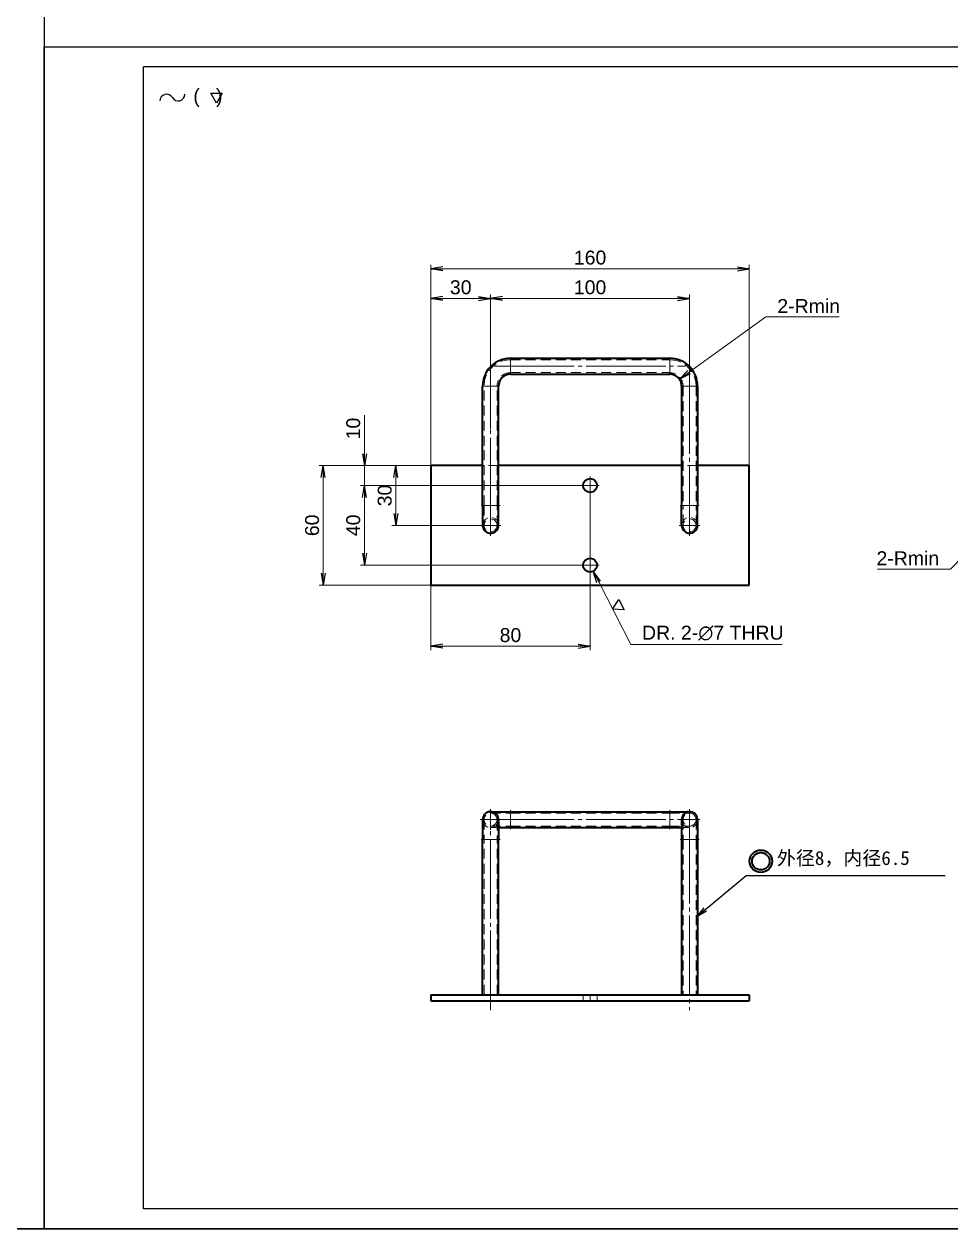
# Model space of a CAD drawing. Header units: millimetres. Extents: x -1727 to 307751, y -105919 to 6637.
# Drawn here: x 6684 to 7150, y -8118 to -7512 of the extents above; entities that cross this region are included whole.
import ezdxf

# ---------------------------------------------------------------- set-up
doc = ezdxf.new("R2010")
doc.units = ezdxf.units.MM
doc.linetypes.add('CENTER-HOKUTO', pattern=[23, 20, -1, 1, -1])
doc.linetypes.add('HIDDEN-HOKUTO', pattern=[3.8, 2.5, -1.3])
doc.layers.add('A3', color=7, linetype='Continuous', plot=False)
for name, color, linetype in [('AM_7', 2, 'CENTER-HOKUTO'), ('AM_HID', 1, 'HIDDEN-HOKUTO'), ('AM_VIS', 7, 'Continuous'), ('TITLE_FRAME', 7, 'Continuous'), ('WORD_DIM', 253, 'Continuous')]:
    doc.layers.add(name, color=color, linetype=linetype)
doc.styles.get("Standard").update_dxf_attribs({"font": 'arial.ttf'})
doc.dimstyles.new('1-2', dxfattribs={"dimscale": 2, "dimtxt": 3.5, "dimasz": 3, "dimexe": 1, "dimexo": 0, "dimgap": 1, "dimtad": 3, "dimdsep": 46, "dimtxsty": 'Standard', "dimblk1": 'OPEN', "dimblk2": 'OPEN', "dimsah": 1, "dimcen": 0, "dimclrd": 256, "dimclre": 256, "dimclrt": 3, "dimadec": 0, "dimazin": 0, "dimtfac": 1, "dimtmove": 0, "dimatfit": 3, "dimldrblk": 'OPEN', "dimfxl": 0, "dimtolj": 1, "dimtzin": 0, "dimarcsym": 0})
doc.dimstyles.new('STANDARD 1-2', dxfattribs={"dimscale": 2, "dimtxt": 3.5, "dimasz": 3, "dimexe": 1, "dimexo": 0, "dimgap": 1, "dimtad": 3, "dimdsep": 46, "dimtxsty": 'Standard', "dimblk1": 'OPEN', "dimblk2": 'OPEN', "dimsah": 1, "dimcen": 0, "dimclrd": 256, "dimclre": 256, "dimclrt": 3, "dimazin": 2, "dimtfac": 1, "dimtmove": 0, "dimatfit": 3, "dimldrblk": 'OPEN', "dimfxl": 0, "dimtolj": 1, "dimtzin": 0, "dimlwd": 13, "dimlwe": 13, "dimarcsym": 0})
doc.dimstyles.new('STANDARD 1-2$3', dxfattribs={"dimscale": 2, "dimtxt": 3.5, "dimasz": 3, "dimexe": 1, "dimexo": 0, "dimgap": 1, "dimtad": 3, "dimtoh": 1, "dimdsep": 46, "dimtxsty": 'Standard', "dimblk1": 'OPEN', "dimblk2": 'OPEN', "dimsah": 1, "dimcen": 0, "dimclrd": 256, "dimclre": 256, "dimclrt": 3, "dimazin": 2, "dimtfac": 1, "dimtmove": 0, "dimatfit": 3, "dimldrblk": 'OPEN', "dimfxl": 0, "dimtolj": 1, "dimtzin": 0, "dimlwd": 13, "dimlwe": 13, "dimarcsym": 0})
doc.dimstyles.new('STANDARD 1-2$4', dxfattribs={"dimscale": 2, "dimtxt": 3.5, "dimasz": 3, "dimexe": 1, "dimexo": 0, "dimgap": 1, "dimtad": 3, "dimtoh": 1, "dimdsep": 46, "dimtxsty": 'Standard', "dimblk1": 'OPEN', "dimblk2": 'OPEN', "dimsah": 1, "dimcen": 0, "dimclrd": 256, "dimclre": 256, "dimclrt": 3, "dimazin": 2, "dimtfac": 1, "dimtmove": 0, "dimatfit": 3, "dimldrblk": 'OPEN', "dimfxl": 0, "dimtolj": 1, "dimtzin": 0, "dimlwd": 13, "dimlwe": 13, "dimarcsym": 0})

# ---------------------------------------------------------------- blocks, each defined once
blk = doc.blocks.new('_OPEN')
at = {"color": 0}
for p, q in [((-1, 0.17), (0, 0)), ((-1, -0.17), (0, 0)), ((0, 0), (-1, 0))]:
    blk.add_line(p, q, dxfattribs=at)
blk = doc.blocks.new('*D239')
at = {"layer": 'DEFPOINTS', "color": 0, "linetype": 'Continuous', "ltscale": 5, "transparency": 16777216}
for p in [(7048.45, -7635.44), (6888.45, -7734.43), (7048.45, -7734.43)]:
    blk.add_point(p, dxfattribs=at)
at = {"layer": 'WORD_DIM', "linetype": 'Continuous', "lineweight": 13, "ltscale": 5, "transparency": 16777216}
for p, q in [((6888.45, -7734.43), (6888.45, -7633.44)), ((6894.45, -7635.44), (7042.45, -7635.44)), ((7048.45, -7734.43), (7048.45, -7633.44))]:
    blk.add_line(p, q, dxfattribs=at)
at = {"layer": 'WORD_DIM', "linetype": 'Continuous', "lineweight": 13, "ltscale": 5, "transparency": 16777216, "xscale": 6, "yscale": 6, "zscale": 6, "rotation": 180}
blk.add_blockref('_OPEN', (6888.45, -7635.44), dxfattribs=at)
at = {"layer": 'WORD_DIM', "linetype": 'Continuous', "lineweight": 13, "ltscale": 5, "transparency": 16777216, "xscale": 6, "yscale": 6, "zscale": 6}
blk.add_blockref('_OPEN', (7048.45, -7635.44), dxfattribs=at)
at = {"layer": 'WORD_DIM', "color": 3, "linetype": 'Continuous', "ltscale": 5, "transparency": 16777216, "insert": (6968.45, -7629.87), "char_height": 7, "attachment_point": 5}
blk.add_mtext('\\A1;160', dxfattribs=at)
blk = doc.blocks.new('*D240')
at = {"layer": 'DEFPOINTS', "color": 0, "linetype": 'Continuous', "ltscale": 5, "transparency": 16777216}
for p in [(6918.45, -7650.38), (6918.45, -7715.86), (6888.45, -7734.43)]:
    blk.add_point(p, dxfattribs=at)
at = {"layer": 'WORD_DIM', "linetype": 'Continuous', "lineweight": 13, "ltscale": 5, "transparency": 16777216}
for p, q in [((6888.45, -7734.43), (6888.45, -7648.38)), ((6918.45, -7715.86), (6918.45, -7648.38)), ((6894.45, -7650.38), (6912.45, -7650.38))]:
    blk.add_line(p, q, dxfattribs=at)
at = {"layer": 'WORD_DIM', "linetype": 'Continuous', "lineweight": 13, "ltscale": 5, "transparency": 16777216, "xscale": 6, "yscale": 6, "zscale": 6, "rotation": 180}
blk.add_blockref('_OPEN', (6888.45, -7650.38), dxfattribs=at)
at = {"layer": 'WORD_DIM', "linetype": 'Continuous', "lineweight": 13, "ltscale": 5, "transparency": 16777216, "xscale": 6, "yscale": 6, "zscale": 6}
blk.add_blockref('_OPEN', (6918.45, -7650.38), dxfattribs=at)
at = {"layer": 'WORD_DIM', "color": 3, "linetype": 'Continuous', "ltscale": 5, "transparency": 16777216, "insert": (6903.45, -7644.8), "char_height": 7, "attachment_point": 5}
blk.add_mtext('\\A1;30', dxfattribs=at)
blk = doc.blocks.new('*D241')
at = {"layer": 'DEFPOINTS', "color": 0, "linetype": 'Continuous', "ltscale": 5, "transparency": 16777216}
for p in [(7018.45, -7650.38), (6918.45, -7702.89), (7018.45, -7712.35)]:
    blk.add_point(p, dxfattribs=at)
at = {"layer": 'WORD_DIM', "linetype": 'Continuous', "lineweight": 13, "ltscale": 5, "transparency": 16777216}
for p, q in [((6918.45, -7702.89), (6918.45, -7648.38)), ((7018.45, -7712.35), (7018.45, -7648.38)), ((6924.45, -7650.38), (7012.45, -7650.38))]:
    blk.add_line(p, q, dxfattribs=at)
at = {"layer": 'WORD_DIM', "linetype": 'Continuous', "lineweight": 13, "ltscale": 5, "transparency": 16777216, "xscale": 6, "yscale": 6, "zscale": 6, "rotation": 180}
blk.add_blockref('_OPEN', (6918.45, -7650.38), dxfattribs=at)
at = {"layer": 'WORD_DIM', "linetype": 'Continuous', "lineweight": 13, "ltscale": 5, "transparency": 16777216, "xscale": 6, "yscale": 6, "zscale": 6}
blk.add_blockref('_OPEN', (7018.45, -7650.38), dxfattribs=at)
at = {"layer": 'WORD_DIM', "color": 3, "linetype": 'Continuous', "ltscale": 5, "transparency": 16777216, "insert": (6968.45, -7644.81), "char_height": 7, "attachment_point": 5}
blk.add_mtext('\\A1;100', dxfattribs=at)
blk = doc.blocks.new('*D242')
at = {"layer": 'DEFPOINTS', "color": 0, "linetype": 'Continuous', "ltscale": 5, "transparency": 16777216}
for p in [(6968.45, -7744.43), (6888.45, -7794.43), (6968.45, -7825.21)]:
    blk.add_point(p, dxfattribs=at)
at = {"layer": 'WORD_DIM', "linetype": 'Continuous', "lineweight": 13, "ltscale": 5, "transparency": 16777216}
for p, q in [((6968.45, -7744.43), (6968.45, -7827.21)), ((6888.45, -7794.43), (6888.45, -7827.21)), ((6894.45, -7825.21), (6962.45, -7825.21))]:
    blk.add_line(p, q, dxfattribs=at)
at = {"layer": 'WORD_DIM', "linetype": 'Continuous', "lineweight": 13, "ltscale": 5, "transparency": 16777216, "xscale": 6, "yscale": 6, "zscale": 6, "rotation": 180}
blk.add_blockref('_OPEN', (6888.45, -7825.21), dxfattribs=at)
at = {"layer": 'WORD_DIM', "linetype": 'Continuous', "lineweight": 13, "ltscale": 5, "transparency": 16777216, "xscale": 6, "yscale": 6, "zscale": 6}
blk.add_blockref('_OPEN', (6968.45, -7825.21), dxfattribs=at)
at = {"layer": 'WORD_DIM', "color": 3, "linetype": 'Continuous', "ltscale": 5, "transparency": 16777216, "insert": (6928.45, -7819.64), "char_height": 7, "attachment_point": 5}
blk.add_mtext('\\A1;80', dxfattribs=at)
blk = doc.blocks.new('*D243')
at = {"layer": 'DEFPOINTS', "color": 0, "linetype": 'Continuous', "ltscale": 5, "transparency": 16777216}
for p in [(6834.37, -7734.43), (6888.45, -7734.43), (6888.45, -7794.43)]:
    blk.add_point(p, dxfattribs=at)
at = {"layer": 'WORD_DIM', "linetype": 'Continuous', "lineweight": 13, "ltscale": 5, "transparency": 16777216}
for p, q in [((6888.45, -7734.43), (6832.37, -7734.43)), ((6834.37, -7788.43), (6834.37, -7740.43)), ((6888.45, -7794.43), (6832.37, -7794.43))]:
    blk.add_line(p, q, dxfattribs=at)
at = {"layer": 'WORD_DIM', "linetype": 'Continuous', "lineweight": 13, "ltscale": 5, "transparency": 16777216, "xscale": 6, "yscale": 6, "zscale": 6}
for p, rotation in [((6834.37, -7734.43), 90), ((6834.37, -7794.43), 270)]:
    blk.add_blockref('_OPEN', p, dxfattribs=dict(at, rotation=rotation))
at = {"layer": 'WORD_DIM', "color": 3, "linetype": 'Continuous', "ltscale": 5, "transparency": 16777216, "insert": (6828.79, -7764.43), "char_height": 7, "attachment_point": 5, "rotation": 90}
blk.add_mtext('\\A1;60', dxfattribs=at)
blk = doc.blocks.new('*D244')
at = {"layer": 'DEFPOINTS', "color": 0, "linetype": 'Continuous', "ltscale": 5, "transparency": 16777216}
for p in [(6855.04, -7734.43), (6894.93, -7734.43), (6968.45, -7744.43)]:
    blk.add_point(p, dxfattribs=at)
at = {"layer": 'WORD_DIM', "linetype": 'Continuous', "lineweight": 13, "ltscale": 5, "transparency": 16777216}
for p, q in [((6855.04, -7728.43), (6855.04, -7709.08)), ((6894.93, -7734.43), (6853.04, -7734.43)), ((6855.04, -7744.43), (6855.04, -7734.43)), ((6968.45, -7744.43), (6853.04, -7744.43)), ((6855.04, -7750.43), (6855.04, -7756.43))]:
    blk.add_line(p, q, dxfattribs=at)
at = {"layer": 'WORD_DIM', "linetype": 'Continuous', "lineweight": 13, "ltscale": 5, "transparency": 16777216, "xscale": 6, "yscale": 6, "zscale": 6}
for p, rotation in [((6855.04, -7734.43), 270), ((6855.04, -7744.43), 90)]:
    blk.add_blockref('_OPEN', p, dxfattribs=dict(at, rotation=rotation))
at = {"layer": 'WORD_DIM', "color": 3, "linetype": 'Continuous', "ltscale": 5, "transparency": 16777216, "insert": (6849.47, -7715.76), "char_height": 7, "attachment_point": 5, "rotation": 90}
blk.add_mtext('\\A1;10', dxfattribs=at)
blk = doc.blocks.new('*D245')
at = {"layer": 'DEFPOINTS', "color": 0, "linetype": 'Continuous', "ltscale": 5, "transparency": 16777216}
for p in [(6855.04, -7744.43), (6968.45, -7744.43), (6968.45, -7784.43)]:
    blk.add_point(p, dxfattribs=at)
at = {"layer": 'WORD_DIM', "linetype": 'Continuous', "lineweight": 13, "ltscale": 5, "transparency": 16777216}
for p, q in [((6968.45, -7744.43), (6853.04, -7744.43)), ((6855.04, -7778.43), (6855.04, -7750.43)), ((6968.45, -7784.43), (6853.04, -7784.43))]:
    blk.add_line(p, q, dxfattribs=at)
at = {"layer": 'WORD_DIM', "linetype": 'Continuous', "lineweight": 13, "ltscale": 5, "transparency": 16777216, "xscale": 6, "yscale": 6, "zscale": 6}
for p, rotation in [((6855.04, -7744.43), 90), ((6855.04, -7784.43), 270)]:
    blk.add_blockref('_OPEN', p, dxfattribs=dict(at, rotation=rotation))
at = {"layer": 'WORD_DIM', "color": 3, "linetype": 'Continuous', "ltscale": 5, "transparency": 16777216, "insert": (6849.47, -7764.43), "char_height": 7, "attachment_point": 5, "rotation": 90}
blk.add_mtext('\\A1;40', dxfattribs=at)
blk = doc.blocks.new('*D246')
at = {"layer": 'DEFPOINTS', "color": 0, "linetype": 'Continuous', "ltscale": 5, "transparency": 16777216}
for p in [(6870.85, -7734.43), (6894.93, -7734.43), (6918.45, -7764.43)]:
    blk.add_point(p, dxfattribs=at)
at = {"layer": 'WORD_DIM', "linetype": 'Continuous', "lineweight": 13, "ltscale": 5, "transparency": 16777216}
for p, q in [((6894.93, -7734.43), (6868.85, -7734.43)), ((6870.85, -7758.43), (6870.85, -7740.43)), ((6918.45, -7764.43), (6868.85, -7764.43))]:
    blk.add_line(p, q, dxfattribs=at)
at = {"layer": 'WORD_DIM', "linetype": 'Continuous', "lineweight": 13, "ltscale": 5, "transparency": 16777216, "xscale": 6, "yscale": 6, "zscale": 6}
for p, rotation in [((6870.85, -7734.43), 90), ((6870.85, -7764.43), 270)]:
    blk.add_blockref('_OPEN', p, dxfattribs=dict(at, rotation=rotation))
at = {"layer": 'WORD_DIM', "color": 3, "linetype": 'Continuous', "ltscale": 5, "transparency": 16777216, "insert": (6865.28, -7749.43), "char_height": 7, "attachment_point": 5, "rotation": 90}
blk.add_mtext('\\A1;30', dxfattribs=at)
blk = doc.blocks.new('*D247')
at = {"layer": 'DEFPOINTS', "color": 0, "linetype": 'Continuous', "ltscale": 5, "transparency": 16777216}
for p in [(6966.85, -7781.31), (6970.04, -7787.54)]:
    blk.add_point(p, dxfattribs=at)
at = {"layer": 'WORD_DIM', "linetype": 'Continuous', "lineweight": 13, "ltscale": 5, "transparency": 16777216}
for p, q in [((6988.93, -7824.37), (6972.78, -7792.88)), ((7064.94, -7824.37), (6988.93, -7824.37))]:
    blk.add_line(p, q, dxfattribs=at)
at = {"layer": 'WORD_DIM', "linetype": 'Continuous', "lineweight": 13, "ltscale": 5, "transparency": 16777216, "xscale": 6, "yscale": 6, "zscale": 6, "rotation": 117.146560165181}
blk.add_blockref('_OPEN', (6970.04, -7787.54), dxfattribs=at)
at = {"layer": 'WORD_DIM', "color": 3, "linetype": 'Continuous', "ltscale": 5, "transparency": 16777216, "insert": (7030.13, -7818.6), "char_height": 7, "attachment_point": 5}
blk.add_mtext('\\A1;DR. 2-∅7 THRU', dxfattribs=at)
blk = doc.blocks.new('shiage1')
at = {"layer": 'WORD_DIM', "color": 3, "linetype": 'Continuous'}
for p, q in [((0, 0), (-1.44, 2.5)), ((-1.44, 2.5), (1.44, 2.5)), ((1.44, 2.5), (0, 0))]:
    blk.add_line(p, q, dxfattribs=at)
blk = doc.blocks.new('*D251')
at = {"layer": 'DEFPOINTS', "color": 0, "linetype": 'Continuous', "ltscale": 5, "transparency": 16777216}
for p in [(7180.47, -7754.43), (7176.3, -7758.75)]:
    blk.add_point(p, dxfattribs=at)
at = {"layer": 'WORD_DIM', "linetype": 'Continuous', "lineweight": 13, "ltscale": 5, "transparency": 16777216}
for p, q in [((7180.47, -7754.43), (7176.3, -7758.75)), ((7149.61, -7786.49), (7172.14, -7763.07)), ((7112.83, -7786.49), (7149.61, -7786.49))]:
    blk.add_line(p, q, dxfattribs=at)
at = {"layer": 'WORD_DIM', "linetype": 'Continuous', "lineweight": 13, "ltscale": 5, "transparency": 16777216, "xscale": 6, "yscale": 6, "zscale": 6, "rotation": 46.09893884909399}
blk.add_blockref('_OPEN', (7176.3, -7758.75), dxfattribs=at)
at = {"layer": 'WORD_DIM', "color": 3, "linetype": 'Continuous', "ltscale": 5, "transparency": 16777216, "insert": (7128.11, -7780.97), "char_height": 7, "attachment_point": 5}
blk.add_mtext('\\A1;2-Rmin', dxfattribs=at)
blk = doc.blocks.new('*D253')
at = {"layer": 'DEFPOINTS', "color": 0, "linetype": 'Continuous', "ltscale": 5, "transparency": 16777216}
for p in [(7013.32, -7690.93), (7008.45, -7694.43)]:
    blk.add_point(p, dxfattribs=at)
at = {"layer": 'WORD_DIM', "linetype": 'Continuous', "lineweight": 13, "ltscale": 5, "transparency": 16777216}
for p, q in [((7056.8, -7659.7), (7018.19, -7687.43)), ((7093.58, -7659.7), (7056.8, -7659.7))]:
    blk.add_line(p, q, dxfattribs=at)
at = {"layer": 'WORD_DIM', "linetype": 'Continuous', "lineweight": 13, "ltscale": 5, "transparency": 16777216, "xscale": 6, "yscale": 6, "zscale": 6, "rotation": 215.6874483057993}
blk.add_blockref('_OPEN', (7013.32, -7690.93), dxfattribs=at)
at = {"layer": 'WORD_DIM', "color": 3, "linetype": 'Continuous', "ltscale": 5, "transparency": 16777216, "insert": (7078.3, -7654.19), "char_height": 7, "attachment_point": 5}
blk.add_mtext('\\A1;2-Rmin', dxfattribs=at)
blk = doc.blocks.new('shiage0')
at = {"layer": 'WORD_DIM', "color": 3, "linetype": 'Continuous'}
for centre, start, end in [((1.69, 0), 30, 180), ((4.61, 1.69), 210, 0)]:
    blk.add_arc(centre, 1.69, start, end, dxfattribs=at)
blk = doc.blocks.new('12')
at = {"layer": 'TITLE_FRAME', "color": 3, "linetype": 'Continuous'}
blk.add_lwpolyline([(20.46, 3.03), (19.01, 5.53), (21.9, 5.53)], close=True, dxfattribs=at)
blk.add_blockref('shiage0', (6.23, 3.56), dxfattribs=at)
blk.add_text('(   )', height=3.5, dxfattribs=at).set_placement((14.64, 3.08))

msp = doc.modelspace()

# ---------------------------------------------------------------- linework, layer by layer
msp.add_line((538.05434, -8118.07641), (39955.55791, -8118.07641))
at = {"layer": 'A3', "linetype": 'Continuous'}
for points in [[(5506.05394, -7277.98265), (6694.05394, -7277.98265), (6694.05394, -8117.98265), (5506.05394, -8117.98265)], [(6694.05394, -7523.98265), (7534.05394, -7523.98265), (7534.05394, -8117.98265), (6694.05394, -8117.98265)]]:
    msp.add_lwpolyline(points, close=True, dxfattribs=at)
at = {"layer": 'AM_7', "lineweight": 13, "ltscale": 2}
for p, q in [((6920.44767, -7684.42746), (7016.44767, -7684.42746)), ((6918.44767, -7760.42746), (6918.44767, -7688.42746)), ((7018.44767, -7688.4274), (7018.44767, -7760.42801)), ((6972.99747, -7744.42746), (6963.89786, -7744.42746)), ((6968.44767, -7739.87748), (6968.44767, -7748.97745)), ((6913.64786, -7754.42746), (6923.24747, -7754.42746)), ((7023.24796, -7754.42746), (7013.64689, -7754.42746)), ((6918.44767, -7759.22745), (6918.44767, -7769.62748)), ((7018.44767, -7759.22745), (7018.44767, -7769.62748)), ((6923.64786, -7764.42746), (6913.24747, -7764.42746)), ((7023.64786, -7764.42746), (7013.24747, -7764.42746)), ((6968.44767, -7779.87748), (6968.44767, -7788.97745)), ((6972.99747, -7784.42746), (6963.89786, -7784.42746)), ((6918.44767, -7907.15748), (6918.44767, -7917.55744)), ((6928.44767, -7917.15748), (6928.44767, -7907.55744)), ((7008.44767, -7917.15748), (7008.44767, -7907.55744)), ((7018.44767, -7907.15748), (7018.44767, -7917.55744)), ((6923.64786, -7912.35749), (6913.24747, -7912.35749)), ((6918.44767, -8008.15748), (6918.44767, -7914.55744)), ((6920.44767, -7912.35749), (7016.44767, -7912.35749)), ((7023.64786, -7912.35749), (7013.24747, -7912.35749)), ((7018.44767, -7914.55744), (7018.44767, -8008.15803)), ((6913.64738, -7922.35749), (6923.24992, -7922.35749)), ((7023.24747, -7922.35749), (7013.64738, -7922.35749)), ((6968.44767, -8000.05744), (6968.44767, -8003.65803))]:
    msp.add_line(p, q, dxfattribs=at)
at = {"layer": 'AM_HID', "lineweight": 13, "ltscale": 2}
for p, q in [((6928.44767, -7680.42746), (6928.44767, -7684.42746)), ((6928.44767, -7681.17746), (6928.44767, -7684.42746)), ((6928.44767, -7681.17746), (6928.44767, -7684.42746)), ((6928.44767, -7681.17746), (7008.44767, -7681.17746)), ((6928.44767, -7684.42746), (6928.44767, -7688.42746)), ((6928.44767, -7684.42746), (6928.44767, -7687.67746)), ((6928.44767, -7684.42746), (6928.44767, -7687.67746)), ((7008.44767, -7684.42746), (7008.44767, -7680.42746)), ((7008.44767, -7684.42746), (7008.44767, -7681.17746)), ((7008.44767, -7684.42746), (7008.44767, -7681.17746)), ((7008.44767, -7688.42746), (7008.44767, -7684.42746)), ((7008.44767, -7687.67746), (7008.44767, -7684.42746)), ((7008.44767, -7687.67746), (7008.44767, -7684.42746)), ((6928.44767, -7687.67746), (7008.44767, -7687.67746)), ((6914.44767, -7694.42746), (6918.44767, -7694.42746)), ((6918.44767, -7694.42746), (6915.19767, -7694.42746)), ((6918.44767, -7694.42746), (6915.19767, -7694.42746)), ((6915.19767, -7724.42746), (6915.19767, -7694.42746)), ((6918.44767, -7694.42746), (6922.44767, -7694.42746)), ((6921.69767, -7694.42746), (6918.44767, -7694.42746)), ((6921.69767, -7694.42746), (6918.44767, -7694.42746)), ((6921.69767, -7724.42746), (6921.69767, -7694.42746)), ((7018.44767, -7694.42746), (7014.44767, -7694.42746)), ((7015.19767, -7694.42746), (7018.44767, -7694.42746)), ((7015.19767, -7694.42746), (7018.44767, -7694.42746)), ((7015.19767, -7694.42746), (7015.19767, -7724.42746)), ((7022.44767, -7694.42746), (7018.44767, -7694.42746)), ((7018.44767, -7694.42746), (7021.69767, -7694.42746)), ((7018.44767, -7694.42746), (7021.69767, -7694.42746)), ((7021.69767, -7694.42746), (7021.69767, -7724.42746)), ((6915.19767, -7754.42746), (6915.19767, -7724.42746)), ((6921.69767, -7754.42746), (6921.69767, -7724.42746)), ((7015.19767, -7724.42746), (7015.19767, -7754.42746)), ((7021.69767, -7724.42746), (7021.69767, -7754.42746)), ((6922.44767, -7734.42746), (6914.44767, -7734.42746)), ((7022.44767, -7734.42746), (7014.44767, -7734.42746)), ((6921.69767, -7764.42466), (6921.69767, -7754.42746)), ((7021.69767, -7764.42466), (7021.69767, -7754.42746)), ((6921.68986, -7764.20566), (6921.69767, -7764.42466)), ((7021.68986, -7764.20566), (7021.69767, -7764.42466)), ((6918.44767, -7909.10749), (6928.44767, -7909.10749)), ((6928.44767, -7908.35749), (6928.44767, -7912.35749)), ((6928.44767, -7909.10749), (6928.44767, -7912.35749)), ((6928.44767, -7909.10749), (6928.44767, -7912.35749)), ((6928.44767, -7909.10749), (7008.44767, -7909.10749)), ((7008.44767, -7912.35749), (7008.44767, -7908.35749)), ((7008.44767, -7912.35749), (7008.44767, -7909.10749)), ((7008.44767, -7912.35749), (7008.44767, -7909.10749)), ((7008.44767, -7909.10749), (7018.44767, -7909.10749)), ((6914.44865, -7912.44648), (6914.44767, -7912.35456)), ((6915.19767, -7912.37006), (6915.19767, -7922.35749)), ((6928.44767, -7912.35749), (6928.44767, -7916.35749)), ((6928.44767, -7912.35749), (6928.44767, -7915.60749)), ((6928.44767, -7912.35749), (6928.44767, -7915.60749)), ((7008.44767, -7916.35749), (7008.44767, -7912.35749)), ((7008.44767, -7915.60749), (7008.44767, -7912.35749)), ((7008.44767, -7915.60749), (7008.44767, -7912.35749)), ((7015.20499, -7912.57929), (7015.19767, -7912.3603)), ((7015.19767, -7912.3603), (7015.19767, -7922.35749)), ((7021.69767, -7912.35749), (7021.69669, -7912.4333)), ((7021.69767, -7912.35749), (7021.69767, -7922.35749)), ((7022.44767, -7912.35749), (7022.44669, -7912.45454)), ((6918.44767, -7915.60749), (6928.44767, -7915.60749)), ((6918.44767, -7916.35749), (6922.44767, -7916.35749)), ((6928.44767, -7915.60749), (7008.44767, -7915.60749)), ((7008.44767, -7915.60749), (7018.44767, -7915.60749)), ((7014.44767, -7916.35749), (7018.44767, -7916.35749)), ((6915.19767, -8000.35749), (6915.19767, -7922.35749)), ((6921.69767, -8000.35749), (6921.69767, -7922.35749)), ((7015.19767, -7922.35749), (7015.19767, -8000.35749)), ((7021.69767, -7922.35749), (7021.69767, -8000.35749)), ((6918.44767, -8000.35749), (6914.44767, -8000.35749)), ((6922.44767, -8000.35749), (6918.44767, -8000.35749)), ((6964.94767, -8000.35749), (6964.94767, -8003.35749)), ((6964.94767, -8000.35749), (6964.94767, -8003.35749)), ((6971.94767, -8000.35749), (6971.94767, -8003.35749)), ((6971.94767, -8000.35749), (6971.94767, -8003.35749)), ((7014.44767, -8000.35749), (7018.44767, -8000.35749)), ((7018.44767, -8000.35749), (7022.44767, -8000.35749))]:
    msp.add_line(p, q, dxfattribs=at)
for points in [[(6915.19767, -7754.42746), (6915.19767, -7764.26859), (6915.20499, -7764.64926)], [(7015.20499, -7764.64926), (7015.19767, -7764.02237), (7015.19767, -7754.42746)], [(6921.69132, -7912.15314), (6921.69767, -7912.76252), (6921.69767, -7922.35749)]]:
    msp.add_lwpolyline(points, dxfattribs=at)
for centre in [(6918.44767, -7764.42746), (7018.44767, -7764.42746), (6918.44767, -7912.35749), (7018.44767, -7912.35749)]:
    msp.add_circle(centre, 3.25, dxfattribs=at)
for centre, radius, start, end in [((6928.44767, -7694.42746), 13.25, 90.0000025, 180.00000501), ((7008.44767, -7694.42746), 13.25, 0, 90.0000025), ((6928.44767, -7694.42746), 6.75, 90.0000025, 180.00000501), ((7008.44767, -7694.42746), 6.75, 0, 90.0000025), ((6918.44767, -7764.42746), 4, 3.91304355, 183.91303769), ((7018.44767, -7764.42746), 4, 3.91304355, 183.91303769), ((6918.39201, -7764.43045), 4.05559, 0.0017832, 3.90180063), ((7018.39201, -7764.43045), 4.05559, 0.0017832, 3.90180063), ((6918.44767, -7912.35749), 4, 181.27457659, 3.60445048), ((7018.50333, -7912.35444), 4.05559, 180.0017845, 183.9017952), ((7018.44767, -7912.35749), 4, 183.91303769, 3.91304355), ((7018.44767, -7912.35749), 3.25, 356.0869573, 359.99999837), ((7018.44767, -7912.35749), 3.25, 0.00000065, 3.91304184), ((7018.44767, -7912.35749), 4, 356.0869573, 359.99999846)]:
    msp.add_arc(centre, radius, start, end, dxfattribs=at)
at = {"layer": 'AM_VIS', "linetype": 'Continuous'}
for p, q in [((7524.05394, -7533.98265), (6744.05394, -7533.98265)), ((6744.05394, -8107.98265), (6744.05394, -7533.98265)), ((7524.05394, -8107.98265), (6744.05394, -8107.98265))]:
    msp.add_line(p, q, dxfattribs=at)
at = {"layer": 'AM_VIS', "color": 7, "lineweight": 13, "ltscale": 2}
for p, q in [((6928.44767, -7680.42746), (6928.44767, -7684.42746)), ((6928.44767, -7684.42746), (6928.44767, -7688.42746)), ((7008.44767, -7684.42746), (7008.44767, -7680.42746)), ((7008.44767, -7688.42746), (7008.44767, -7684.42746)), ((6914.44767, -7694.42746), (6918.44767, -7694.42746)), ((6918.44767, -7694.42746), (6922.44767, -7694.42746)), ((7018.44767, -7694.42746), (7014.44767, -7694.42746)), ((7022.44767, -7694.42746), (7018.44767, -7694.42746)), ((6928.44767, -7908.35749), (6928.44767, -7912.35749)), ((7008.44767, -7912.35749), (7008.44767, -7908.35749)), ((6928.44767, -7912.35749), (6928.44767, -7916.35749)), ((7008.44767, -7916.35749), (7008.44767, -7912.35749))]:
    msp.add_line(p, q, dxfattribs=at)
at = {"layer": 'AM_VIS', "color": 7, "lineweight": 35, "ltscale": 2}
for p, q in [((6928.44767, -7680.42746), (7008.44767, -7680.42746)), ((6928.44767, -7688.42746), (7008.44767, -7688.42746)), ((6914.44767, -7724.42746), (6914.44767, -7694.42746)), ((6922.44767, -7724.42746), (6922.44767, -7694.42746)), ((7014.44767, -7694.42746), (7014.44767, -7724.42746)), ((7022.44767, -7694.42746), (7022.44767, -7724.42746)), ((6914.44767, -7754.42746), (6914.44767, -7724.42746)), ((6922.44767, -7754.42746), (6922.44767, -7724.42746)), ((7014.44767, -7724.42746), (7014.44767, -7754.42746)), ((7022.44767, -7724.42746), (7022.44767, -7754.42746)), ((6888.44767, -7734.42746), (6888.44767, -7794.42746)), ((6914.44767, -7734.42746), (6888.44767, -7734.42746)), ((7014.44767, -7734.42746), (6922.44767, -7734.42746)), ((7048.44767, -7734.42746), (7022.44767, -7734.42746)), ((7048.44767, -7794.42746), (7048.44767, -7734.42746)), ((6922.44767, -7764.43033), (6922.44767, -7754.42746)), ((7022.44767, -7764.43033), (7022.44767, -7754.42746)), ((6888.44767, -7794.42746), (7048.44767, -7794.42746)), ((6918.44767, -7908.35749), (6928.44767, -7908.35749)), ((6928.44767, -7908.35749), (7008.44767, -7908.35749)), ((7008.44767, -7908.35749), (7018.44767, -7908.35749)), ((6914.44767, -7912.35456), (6914.44767, -7922.35749)), ((7014.44767, -7912.35456), (7014.44767, -7922.35749)), ((7022.44767, -7912.35749), (7022.44767, -7922.35749)), ((6922.44767, -7916.35749), (6928.44767, -7916.35749)), ((6928.44767, -7916.35749), (7008.44767, -7916.35749)), ((7008.44767, -7916.35749), (7014.44767, -7916.35749)), ((6914.44767, -8000.35749), (6914.44767, -7922.35749)), ((6922.44767, -8000.35749), (6922.44767, -7922.35749)), ((7014.44767, -7922.35749), (7014.44767, -8000.35749)), ((7022.44767, -7922.35749), (7022.44767, -8000.35749)), ((6888.44767, -8000.35749), (7048.44767, -8000.35749)), ((6888.44767, -8000.35749), (6888.44767, -8003.35749)), ((6888.44767, -8003.35749), (7048.44767, -8003.35749)), ((7048.44767, -8000.35749), (7048.44767, -8003.35749))]:
    msp.add_line(p, q, dxfattribs=at)
for points in [[(6914.44767, -7754.42746), (6914.44767, -7764.37125), (6914.45695, -7764.70041)], [(7014.45695, -7764.70041), (7014.44767, -7763.91568), (7014.44767, -7754.42746)], [(6922.43986, -7912.10602), (6922.44767, -7912.86921), (6922.44767, -7922.35749)]]:
    msp.add_lwpolyline(points, dxfattribs=at)
for centre in [(6968.44767, -7744.42746), (6968.44767, -7784.42746)]:
    msp.add_circle(centre, 3.5, dxfattribs=at)
at = {"layer": 'AM_VIS', "color": 7, "lineweight": 35}
for radius in [5.625, 4.375]:
    msp.add_circle((7054.2417, -7933.27251), radius, dxfattribs=at)
at = {"layer": 'AM_VIS', "color": 7, "lineweight": 35, "ltscale": 2}
for centre, radius, start, end in [((6928.44767, -7694.42746), 14, 90.0000025, 180.00000501), ((7008.44767, -7694.42746), 14, 0, 90.0000025), ((6928.44767, -7694.42746), 6, 90.0000025, 180.00000501), ((7008.44767, -7694.42746), 6, 0, 90.0000025), ((6918.44767, -7764.42746), 4, 183.91303769, 3.91304355), ((7018.44767, -7764.42746), 4, 183.91303769, 3.91304355), ((6918.44767, -7912.35749), 4, 3.60445048, 181.27457659), ((7018.44767, -7912.35749), 4, 3.91304355, 183.91303769), ((7018.44767, -7912.35749), 4, 0.00000074, 3.91304184)]:
    msp.add_arc(centre, radius, start, end, dxfattribs=at)

# ---------------------------------------------------------------- block references
at = {"layer": 'WORD_DIM', "color": 4, "linetype": 'Continuous', "ltscale": 5, "xscale": 2, "yscale": 2, "zscale": 2}
msp.add_blockref('12', (6739.78691, -7558.20753), dxfattribs=at)
at = {"layer": 'WORD_DIM', "color": 3, "linetype": 'Continuous', "ltscale": 5, "xscale": 1.999999999991413, "yscale": 2, "zscale": 2, "rotation": 297.1465601652012}
msp.add_blockref('shiage1', (6979.79411, -7806.55599), dxfattribs=at)

# ---------------------------------------------------------------- texts
at = {"layer": 'WORD_DIM', "color": 3, "linetype": 'Continuous', "insert": (7062.29615, -7928.15512), "char_height": 7, "width": 77.9337995, "attachment_point": 1}
msp.add_mtext('{\\fSimSun|b0|i0|c134|p2;外径8，内径6.5}', dxfattribs=at)

# ---------------------------------------------------------------- dimensions: what is measured, and where the dimension line sits
at = {"layer": 'WORD_DIM', "linetype": 'Continuous', "ltscale": 5}
for base, p1, p2, picture, middle in [((7048.44767, -7635.44212), (6888.44767, -7734.42746), (7048.44767, -7734.42746), '*D239', (6968.44767, -7629.86811)), ((6918.44767, -7650.37978), (6888.44767, -7734.42746), (6918.44767, -7715.86064), '*D240', (6903.44767, -7644.80338)), ((7018.44767, -7650.37978), (6918.44767, -7702.89247), (7018.44767, -7712.35242), '*D241', (6968.44767, -7644.80577)), ((6968.44767, -7825.2146), (6888.44767, -7794.42746), (6968.44767, -7744.42746), '*D242', (6928.44767, -7819.64059))]:
    dim = msp.add_linear_dim(base=base, p1=p1, p2=p2, dimstyle='STANDARD 1-2', dxfattribs=at)
    dim.commit()
    dim.dimension.update_dxf_attribs({"geometry": picture, "text_midpoint": middle})
dim = msp.add_radius_dim(center=(7008.44767, -7694.42746), mpoint=(7013.32094, -7690.92728), text='2-Rmin', dimstyle='STANDARD 1-2$4', override={"dimtofl": 0}, dxfattribs=at)
dim.commit()
dim.dimension.update_dxf_attribs({"geometry": '*D253', "text_midpoint": (7078.29867, -7659.6998), "dimtype": 164})
for base, p1, p2, picture, middle in [((6855.04196, -7734.42746), (6968.44767, -7744.42746), (6894.93201, -7734.42746), '*D244', (6849.46795, -7715.75523)), ((6834.36714, -7734.42746), (6888.44767, -7794.42746), (6888.44767, -7734.42746), '*D243', (6828.79313, -7764.42746)), ((6870.85178, -7734.42746), (6918.44767, -7764.42746), (6894.93201, -7734.42746), '*D246', (6865.27538, -7749.42746)), ((6855.04196, -7744.42746), (6968.44767, -7784.42746), (6968.44767, -7744.42746), '*D245', (6849.46795, -7764.42746))]:
    dim = msp.add_linear_dim(base=base, p1=p1, p2=p2, angle=90, dimstyle='STANDARD 1-2', dxfattribs=at)
    dim.commit()
    dim.dimension.update_dxf_attribs({"geometry": picture, "text_midpoint": middle})
dim = msp.add_radius_dim(center=(7180.46505, -7754.42746), mpoint=(7176.30456, -7758.75069), text='2-Rmin', dimstyle='STANDARD 1-2$4', dxfattribs=at)
dim.commit()
dim.dimension.update_dxf_attribs({"geometry": '*D251', "text_midpoint": (7128.11139, -7786.48797), "dimtype": 164})
dim = msp.add_diameter_dim_2p(p1=(6966.85073, -7781.31301), p2=(6970.04461, -7787.54191), text='DR. 2-<> THRU', dimstyle='STANDARD 1-2$3', override={"dimtoh": 1, "dimtofl": 0}, dxfattribs=at)
dim.commit()
dim.dimension.update_dxf_attribs({"geometry": '*D247', "text_midpoint": (7030.12774, -7824.36895), "dimtype": 163})

# ---------------------------------------------------------------- leaders
at = {"layer": 'WORD_DIM', "linetype": 'Continuous'}
msp.add_leader([(7021.69767, -7961.35749), (7046.87431, -7940.47859), (7146.80383, -7940.47859)], dimstyle='1-2', override={"dimgap": 1, "dimtad": 0}, dxfattribs=at)

doc.saveas('drawing.dxf')
